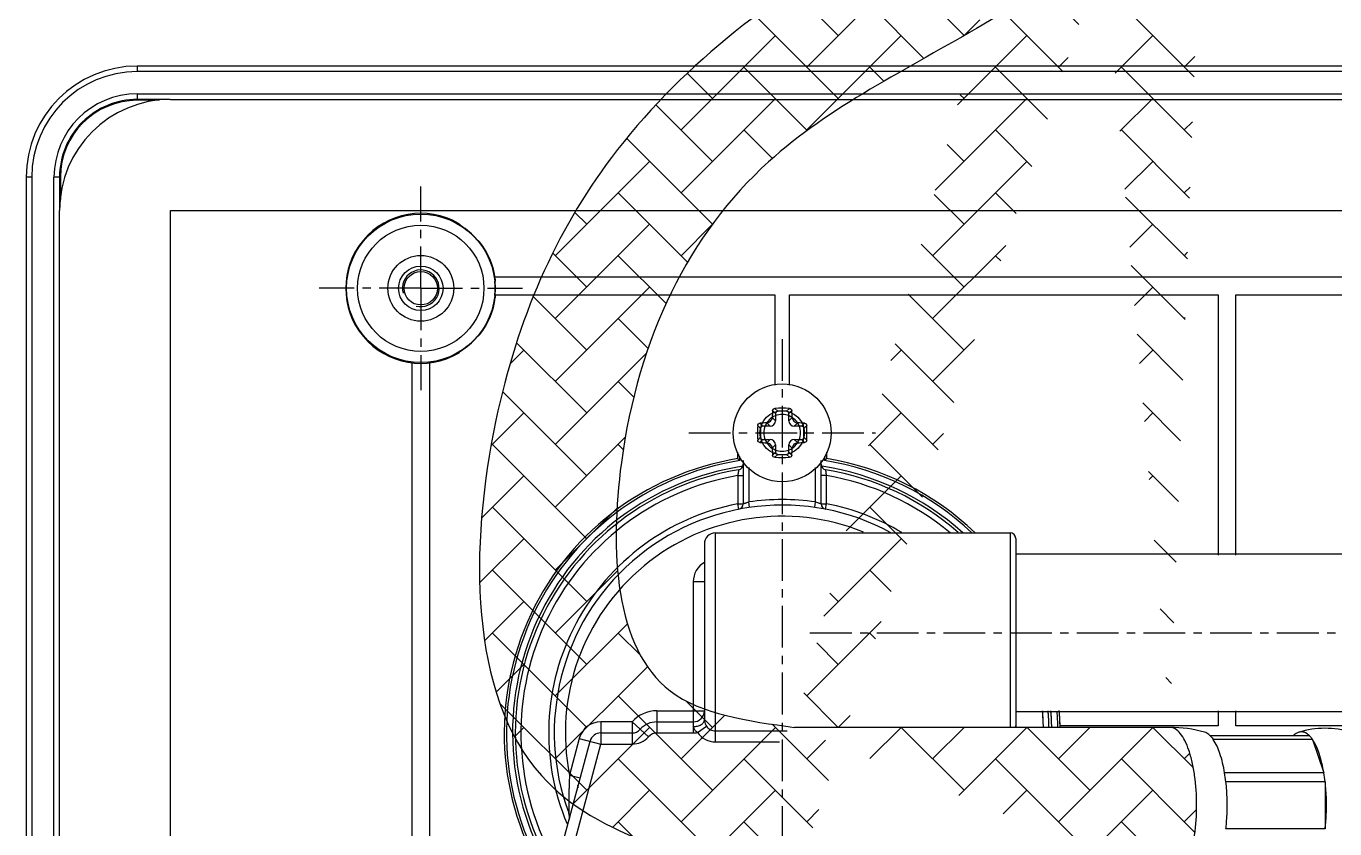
# Model space of a CAD drawing. Extents: x 0 to 1354, y -165 to 827.
# Drawn here: x 517.5 to 635.2, y 598.9 to 671.1 of the extents above; entities that cross this region are included whole.
import ezdxf

# ---------------------------------------------------------------- set-up
doc = ezdxf.new("R2010")
doc.units = 0
doc.header["$LTSCALE"] = 10
doc.header["$MEASUREMENT"] = 0
doc.linetypes.add('CENTER', pattern=[0.6, 0.375, -0.075, 0.075, -0.075])
doc.layers.get('0').update_dxf_attribs({"linetype": 'CONTINUOUS'})
doc.layers.add('DEF_LAYER_ASSEM_MEMBER', color=7, linetype='CONTINUOUS')
doc.layers.add('DEFAULT_1', color=7, linetype='CENTER')

msp = doc.modelspace()

# ---------------------------------------------------------------- hatches: boundary and pattern name
at = {"ltscale": 0.5}
h = msp.add_hatch(dxfattribs=at)
h.set_pattern_fill('AR-HBONE', color=6, style=0)
h.set_pattern_definition([(45, (-690.7697984919987, 163.9801192087079), (4.440892098500626e-16, 5.65685424949238), [12, -4]), (135, (-687.9413713669987, 166.8085463337079), (4.440892098500626e-16, 5.65685424949238), [12, -4])])
edge = h.paths.add_edge_path()
edge.add_spline(control_points=[(612.0327216816008, 707.11686969722), (611.2516390718721, 700.3238068084554), (609.786057715656, 687.5776693354497), (588.6698882221285, 676.9991704167602), (569.1065803047813, 661.8152794276614), (557.3569280044484, 634.9876347568097), (557.2544358985552, 600.7669679577477), (577.7039260070105, 596.0773056848357), (586.5846398686481, 594.0406999537113)], knot_values=[0, 0, 0, 0, 19.09882408326212, 35.8360052489197, 66.21648363557644, 92.02075100891574, 124.2480934299244, 148.9872534288673, 148.9872534288673, 148.9872534288673, 148.9872534288673], degree=3, periodic=0)
edge.add_spline(control_points=[(624.0203274172204, 707.11686969722), (623.8866806059086, 699.9627958862452), (623.599947552583, 684.6140613567526), (603.7785972870897, 670.6264948582627), (580.560298649743, 659.4916635496626), (569.3277291528716, 636.6808798919442), (570.6199171665398, 610.2430429792239), (582.3860600546467, 608.6198965450308), (586.5846398686481, 608.0406999537113)], knot_values=[0, 0, 0, 0, 20.36611547654217, 43.69455894722562, 66.66878405923043, 96.79537174985997, 117.8020883013671, 129.4568806311992, 129.4568806311992, 129.4568806311992, 129.4568806311992], degree=3, periodic=0)
edge.add_line((612.521014325192, 707.11686969722), (624.0203274172204, 707.11686969722))
edge.add_line((620.3454856878484, 608.0406999537113), (586.5846398686481, 608.0406999537113))
edge.add_line((620.3454856878484, 594.0406999537113), (586.5846398686481, 594.0406999537113))
edge.add_spline(control_points=[(620.3454856878484, 594.0406999537113), (620.5075092739726, 594.0406999537113), (620.8707898521213, 594.1599400319028), (621.3202215201547, 594.6005751211611), (621.7232438018342, 595.2622874831225), (622.0741047525032, 596.1350668084613), (622.3627834199215, 597.1897742981455), (622.6573761212894, 598.8374753183991), (622.7396266911483, 600.145713539095), (622.7396266911483, 601.0406999537113)], knot_values=[0, 0, 0, 0, 0.48607075837254, 1.086380762720982, 1.854341971468324, 2.79745060006316, 3.899201364229235, 5.129481162583157, 7.814440406431971, 7.814440406431971, 7.814440406431971, 7.814440406431971], degree=3, periodic=0)
edge.add_spline(control_points=[(622.7396266911483, 601.0406999537113), (622.7396266911483, 601.9356863683274), (622.6573761212892, 603.243924589023), (622.3627834199215, 604.8916256092771), (622.0741047525029, 605.9463330989611), (621.7232438018345, 606.8191124242999), (621.3202215201545, 607.4808247862612), (620.8707898521213, 607.9214598755194), (620.5075092739726, 608.0406999537113), (620.3454856878484, 608.0406999537113)], knot_values=[0, 0, 0, 0, 2.684959243848587, 3.915239042202509, 5.016989806368584, 5.96009843496363, 6.728059643710589, 7.328369648059181, 7.814440406431784, 7.814440406431784, 7.814440406431784, 7.814440406431784], degree=3, periodic=0)

# ---------------------------------------------------------------- linework, layer by layer
at = {"color": 7, "linetype": 'Continuous'}
for p, q in [((643.7652828297487, 648.5406999537113), (559.6407977911485, 648.5406999537113)), ((559.6885632790486, 646.9406999537111), (584.8152828297484, 646.9406999537111)), ((584.8152828297484, 646.9406999537111), (584.8152828297484, 638.8303827673112)), ((586.1152828297486, 638.8303827673112), (586.1152828297486, 646.9406999537111)), ((586.1152828297486, 646.9406999537111), (624.6652828297483, 646.9406999537111)), ((624.6652828297483, 646.9406999537111), (624.6652828297483, 623.5406999537113)), ((626.2652828297487, 623.5406999537113), (626.2652828297487, 646.9406999537111)), ((626.2652828297487, 646.9406999537111), (664.8152828297484, 646.9406999537111)), ((552.1652828297483, 640.9089029536167), (552.1652828297483, 574.2431248880112)), ((553.7652828297487, 574.2431248880112), (553.7652828297487, 640.9089029536167)), ((624.6652828297483, 609.5406999537113), (624.6652828297483, 608.1906999537111)), ((626.2652828297487, 608.1906999537111), (626.2652828297487, 609.5406999537113)), ((624.6652828297483, 608.1906999537111), (610.4568314012486, 608.1906999537111)), ((639.4010460408485, 608.1906999537111), (626.2652828297487, 608.1906999537111))]:
    msp.add_line(p, q, dxfattribs=at)
msp.add_circle((585.4652828297485, 634.5406999537113), 2, dxfattribs=at)
msp.add_arc((585.4652828297485, 607.5406999537113), 25, 1.148044824501653, 4.61043143449751, dxfattribs=at)
at = {"ltscale": 0.5}
for points in [[(612.0327216816008, 707.11686969722), (606.8597959123344, 688.731932374807), (593.321627936688, 678.8906295527604), (570.1028539360614, 659.2982330451878), (559.7211903569623, 635.6744891419621), (563.8124787437973, 603.707897849541), (586.5846398686481, 594.0406999537113)], [(624.0203274172204, 707.11686969722), (620.8594023023925, 686.9975453541338), (603.5971538104204, 671.3057942802006), (584.2461167424608, 658.9222413210728), (571.001089576655, 631.8634065113797), (575.4015139414569, 611.3227539977661), (586.5846398686481, 608.0406999537113)]]:
    msp.add_spline(points, degree=3, dxfattribs=at)
at = {"color": 7, "linetype": 'Continuous'}
for points, start_tangent, end_tangent in [([(587.1152828297481, 634.5406999537113), (586.9882927884482, 635.1754498247112), (586.6317828262481, 635.7076162609112), (586.1020791902483, 636.0628252873112), (585.4717336034482, 636.1906425295113), (584.8408731510481, 636.067944455111), (584.3059467815483, 635.7147278724112), (583.9436086744481, 635.1786417851113), (583.8152828297484, 634.5406999537113)], (-0.01782419332791405, 0.9998411364472903), (-0.01643008171979944, -0.9998650170971484)), ([(583.8152828297484, 634.5406999537113), (583.9422728710483, 633.9059500827111), (584.2987828332484, 633.3737836465111), (584.8284864691482, 633.0185746201112), (585.4588320559483, 632.8907573779111), (586.0896925083484, 633.0134554523111), (586.6246188778482, 633.3666720350111), (586.9869569850484, 633.9027581223113), (587.1152828297481, 634.5406999537113)], (0.01782419332791405, -0.9998411364472903), (0.01643008171979944, 0.9998650170971484))]:
    msp.add_spline(points, degree=3, dxfattribs=dict(at, start_tangent=start_tangent, end_tangent=end_tangent))
at = {"layer": 'DEF_LAYER_ASSEM_MEMBER', "color": 9, "linetype": 'Continuous'}
for p, q in [((527.4652828297485, 667.5318962387112), (527.4652828297485, 667.0318962572112)), ((837.4652828297485, 667.0318962572112), (527.4652828296485, 667.0318962572112)), ((527.4652828297485, 665.0315916011111), (527.4652828333483, 664.452967644911)), ((527.4652828130484, 665.0315915989113), (837.4652828465482, 665.0315915989113)), ((530.3620443096484, 664.5316677536111), (527.4652828333483, 664.5316677536111)), ((517.9740865262484, 657.5406999537113), (517.4740865447484, 657.5406999537113)), ((517.9740865262484, 657.5406999538111), (517.9740865262484, 557.5406999536112)), ((519.9743911844485, 557.5406999372112), (519.9743911844485, 657.5406999703112)), ((520.5530151385483, 657.5406999520112), (519.974391182348, 657.5406999537113)), ((520.4743150299482, 657.5406999520112), (520.4743150299482, 654.6439384741111)), ((584.8103023626481, 636.7426419714111), (585.0648983417482, 636.4880459923111)), ((586.1202632967484, 636.7426419714111), (585.8656673177484, 636.4880459923111)), ((584.8679367911482, 635.6304498688112), (584.564948128148, 635.9334385318111)), ((584.6039618672485, 636.5550593655112), (584.8679367911482, 636.2910844417111)), ((586.3266037921485, 636.5550593655112), (586.0626288683484, 636.2910844417111)), ((586.0626288683484, 635.6304498688112), (586.3656175313481, 635.9334385318111)), ((583.2633408120482, 635.1956804208112), (583.5179367911483, 634.9410844417112)), ((583.4509234178481, 635.4020209162113), (583.7148983417483, 635.1380459923112)), ((584.3755329146484, 635.1380459923112), (584.0725442516482, 635.4410346553111)), ((586.5550327448482, 635.1380459923112), (586.8580214078484, 635.4410346553111)), ((587.4796422415484, 635.4020209162113), (587.2156673177483, 635.1380459923112)), ((587.6672248473483, 635.1956804208112), (587.4126288683483, 634.9410844417112)), ((583.2633408120482, 633.8857194866112), (583.5179367911483, 634.1403154657112)), ((583.4509234178481, 633.6793789912113), (583.7148983417483, 633.9433539151112)), ((584.3755329146484, 633.9433539151112), (584.0725442516482, 633.6403652521112)), ((584.8679367911482, 633.4509500386112), (584.564948128148, 633.1479613756112)), ((586.0626288683484, 633.4509500386112), (586.3656175313481, 633.1479613756112)), ((586.5550327448482, 633.9433539151112), (586.8580214078484, 633.6403652521112)), ((587.4796422415484, 633.6793789912113), (587.2156673177483, 633.9433539151112)), ((587.6672248473483, 633.8857194866112), (587.4126288683483, 634.1403154657112)), ((584.6039618672485, 632.5263405419112), (584.8679367911482, 632.7903154657113)), ((584.8103023626481, 632.3387579360112), (585.0648983417482, 632.593353915111)), ((586.1202632967484, 632.3387579360112), (585.8656673177484, 632.593353915111)), ((586.3266037921485, 632.5263405419112), (586.0626288683484, 632.7903154657113)), ((582.4652828297485, 631.4224639210111), (582.4652828297485, 628.3253096445112)), ((588.4652828297485, 628.3253096445112), (588.4652828297485, 631.4224639210111)), ((581.4652828297485, 630.6977724183112), (581.4652828297485, 628.1562280818112)), ((581.4652828297485, 630.6977723075111), (581.9652828297485, 630.6977723077111)), ((589.4652828297485, 630.6977723075111), (588.9652828297485, 630.6977723075111)), ((589.4652828297485, 628.1562280818112), (589.4652828297485, 630.6977722933111)), ((581.5605209249484, 627.6653821740113), (581.4652828297485, 628.1562280818112)), ((581.4652828297485, 628.1562280818112), (581.9652828297485, 628.1562280818112)), ((582.5367114011483, 627.8304379852111), (582.4652828297485, 628.3253096445112)), ((588.3938542583483, 627.8304379852111), (588.4652828297485, 628.3253096445112)), ((588.9652828297485, 628.1562280818112), (589.4652828297485, 628.1562280818112)), ((589.3700447343481, 627.6653821740113), (589.4652828297485, 628.1562280818112)), ((579.4652828297485, 606.7427409826112), (579.4652828297485, 625.5406999537113)), ((605.9652828297485, 625.5406999537113), (605.9652828297485, 608.0406999537113)), ((577.4652828297485, 621.1550782314112), (577.4652828297485, 608.5406999537113)), ((577.4652828297485, 621.1550782314112), (578.4652828297485, 621.1550782314112)), ((569.150552840948, 608.5406999537113), (569.150552840948, 606.5406999537113)), ((571.9612656597483, 608.5406999537113), (569.150552840948, 608.5406999537113)), ((571.9612656597483, 608.5406999537113), (571.9612656998484, 606.5406999610111)), ((571.9612656597483, 608.5406999537113), (573.4519776447482, 607.2073666204112)), ((574.1973336372484, 609.5406999537113), (574.1973336372484, 607.5406999537113)), ((574.1973336372484, 609.5406999537113), (578.4652828297485, 609.5406999537113)), ((577.4652957136482, 608.5406999537113), (577.4652828297485, 608.1238577074112)), ((574.1973336372484, 607.5406999537113), (577.4652828297485, 607.5406999537113)), ((577.4652828297485, 608.1238577074112), (577.4652828753483, 607.5406999630113)), ((577.8523988629481, 607.5785222920113), (578.6588390140482, 608.1556384526111)), ((579.4652828297485, 607.7225368797112), (585.9125474724483, 607.7225368797112)), ((565.0582325750484, 591.2679528007111), (569.150552840948, 606.5406999537113)), ((567.2187011883484, 607.0583380439111), (566.3351350363482, 603.7608242728111)), ((567.2187011883484, 607.0583380439111), (569.150552840948, 606.5406999537113)), ((569.150552840948, 606.5406999537113), (571.9612656597483, 606.5406999537113)), ((579.4652828297485, 606.7427409826112), (585.2166307320481, 606.7427409826112)), ((566.3351352583481, 603.7608251014112), (567.3010610846486, 603.5020060563111))]:
    msp.add_line(p, q, dxfattribs=at)
at = {"layer": 'DEF_LAYER_ASSEM_MEMBER', "color": 7, "linetype": 'Continuous'}
for p, q in [((837.4652828297485, 667.5318962572112), (527.4652828297485, 667.5318962572112)), ((529.462497951848, 664.452967644911), (527.4652828333483, 664.452967644911)), ((530.4652828297485, 664.5406999537113), (834.4652828297485, 664.5406999537113)), ((517.4740865262484, 657.5406999537113), (517.4740865262484, 557.5406999537113)), ((520.5530151385483, 657.5406999520112), (520.5530151385483, 655.5434848320112)), ((520.4652828297485, 560.5406999537113), (520.4652828297485, 654.5406999537113)), ((530.4652828297485, 560.5406999537113), (530.4652828297485, 654.5406999537113)), ((530.4652828297485, 654.5406999537113), (834.4652828297485, 654.5406999537113)), ((584.8679367911482, 636.2910844417111), (584.8679367911482, 635.6304498688112)), ((585.8656673177484, 636.4880459923111), (585.0648983417482, 636.4880459923111)), ((586.0626288683484, 635.6304498688112), (586.0626288683484, 636.2910844417111)), ((583.5179367911483, 634.9410844417112), (583.5179367911483, 634.1403154657112)), ((584.3755329146484, 635.1380459923112), (583.7148983417483, 635.1380459923112)), ((587.2156673177483, 635.1380459923112), (586.5550327448482, 635.1380459923112)), ((587.4126288683483, 634.1403154657112), (587.4126288683483, 634.9410844417112)), ((583.7148983417483, 633.9433539151112), (584.3755329146484, 633.9433539151112)), ((584.8679367911482, 633.4509500386112), (584.8679367911482, 632.7903154657113)), ((586.0626288683484, 632.7903154657113), (586.0626288683484, 633.4509500386112)), ((586.5550327448482, 633.9433539151112), (587.2156673177483, 633.9433539151112)), ((581.4652828297485, 632.2186253122111), (581.4652828297485, 632.7881854467112)), ((581.6660160764482, 632.0472134479112), (581.6660160764482, 632.4247127288113)), ((581.9652828297485, 632.0494440898112), (581.9652828297485, 628.1562280818112)), ((585.0648983417482, 632.593353915111), (585.8656673177484, 632.593353915111)), ((588.9652828297485, 628.1562280818112), (588.9652828297485, 632.0494440898112)), ((589.2645495830484, 632.4247127289111), (589.2645495830484, 632.0472134479112)), ((589.4652828297485, 632.7881854467112), (589.4652828297485, 632.2186253122111)), ((579.4652828297485, 625.5406999537113), (605.9652828297485, 625.5406999537113)), ((606.4652828297485, 625.0403342760112), (606.4652828297485, 608.0406999537113)), ((578.4652828297485, 624.5401165821113), (578.4652828297485, 608.7073823966111)), ((644.4652828297485, 623.6406999537112), (606.4652828297485, 623.6406999537112)), ((574.1973336372484, 608.5406999537113), (577.4652828297485, 608.5406999537113)), ((644.4652828297485, 609.4406999537111), (606.4652828297485, 609.4406999537111)), ((569.150552840948, 607.5406999537113), (571.9612656597483, 607.5406999537113)), ((620.3454856878484, 608.0406999537113), (586.5846398686481, 608.0406999537113)), ((564.3511257939481, 592.4926976721113), (568.1846270146484, 606.7995189988112)), ((632.8850646993483, 607.2906999537113), (623.9579848019484, 607.2906999537113)), ((633.1583740564483, 606.9597006116112), (624.231294159048, 606.9597006116112)), ((633.1583740564483, 606.9597006116112), (634.1841494300484, 603.9605340607113)), ((634.1841494300484, 603.9605340607113), (625.2570695326481, 603.9605340607113)), ((634.2973578725482, 603.1614309597112), (625.3702779750483, 603.1614309597112)), ((634.2973578725482, 603.1614309597112), (634.2973578725482, 598.9199689477111)), ((566.2655064881483, 600.3560922099111), (566.3164888020483, 600.1628864621111)), ((566.3033787232484, 600.229928582411), (566.3178232602486, 600.1539483096112)), ((566.3178232602486, 600.1539483096112), (566.3267045202483, 600.0719308012112)), ((566.3287270256483, 599.9858438102112), (566.3260418413483, 599.9296496686111)), ((566.3267045202483, 600.0719308012112), (566.3287270256483, 599.9858438102112)), ((634.2973578725482, 598.9199689477111), (625.3702779750483, 598.9199689477111))]:
    msp.add_line(p, q, dxfattribs=at)
for points in [[(566.2675955795485, 600.3498625657112), (566.2723618586483, 600.3367397086113), (566.2861290192482, 600.2947136660111), (566.3033787232484, 600.229928582411)], [(566.3164874097483, 600.1628861959111), (566.3197470497485, 600.1408072618112), (566.3275459394481, 600.0578192947112), (566.328458454248, 599.9762972147112), (566.3233133915483, 599.9003919595111), (566.3140414617483, 599.8342213777112), (566.3030177737483, 599.7799890937113), (566.2963393154482, 599.7530892417112)]]:
    msp.add_lwpolyline(points, dxfattribs=at)
at = {"layer": 'DEF_LAYER_ASSEM_MEMBER', "color": 9, "linetype": 'Continuous'}
for radius in [6.6798751074, 5.6800274122]:
    msp.add_circle((552.9652828297485, 647.5406999537113), radius, dxfattribs=at)
at = {"layer": 'DEF_LAYER_ASSEM_MEMBER', "color": 7, "linetype": 'Continuous'}
for centre, radius in [((552.9652828297485, 647.5406999537113), 2.9563623377), ((552.9652828297485, 647.5406999537113), 2), ((552.9652828297485, 647.5406999537113), 1.5), ((585.4652828297485, 634.5406999537113), 4.4)]:
    msp.add_circle(centre, radius, dxfattribs=at)
for centre, radius, start, end in [((527.4652828297485, 657.5406999537113), 9.9911963035, 90, 180), ((530.4652828297485, 654.5406999537113), 10, 90, 180), ((527.4652828297485, 657.5406999537113), 6.9122676912, 89.99999999980459, 179.9999999983064), ((552.9652828297485, 647.5406999537113), 6.75, 59.79278375289758, 300.2072162471024), ((552.9652828297485, 647.5406999537113), 6.6889072728, 40.56652015700585, 57.6378876359944), ((552.9652828297485, 647.5406999537113), 6.75, 7.092449227504311, 38.1170512746986), ((552.9652828297485, 647.5406999537113), 6.6889072728, 354.4234357553996, 5.576564244600294), ((552.9652828297485, 647.5406999537113), 6.75, 321.8829487253014, 352.9075507724957), ((552.9652828297485, 647.5406999537113), 6.6889072728, 302.3621123640056, 319.4334798429937), ((585.4652828297485, 609.2034019168111), 27.5470278287, 88.63756070110416, 91.36243929889582), ((608.9812149900481, 634.7130762806112), 24.4467456218, 175.6788534114987, 177.1386506776969), ((562.5041261214483, 634.7478947159111), 23.8909247717, 2.844367325902805, 4.338128584901512), ((610.7996770791483, 634.5421643687112), 27.5440900783, 178.6404624204027, 180.0030461997024), ((610.7996770791483, 634.5392355387112), 27.5440900783, 179.9969538002975, 181.3595375795973), ((585.2580882808484, 611.5795398472112), 23.8909281763, 92.84436743229922, 94.33812847839576), ((585.6376589736483, 611.0247648786112), 24.4467485421, 85.67885349870552, 87.13865059060383), ((560.1308885803483, 634.5421643687112), 27.5440900783, 359.9969538002975, 1.359537579597309), ((560.1308885803483, 634.5392355387112), 27.5440900783, 358.6404624204027, 0.00304619970249279), ((585.2929066857482, 658.0566350290112), 24.4467485422, 265.6788534987056, 267.1386505906034), ((585.6724773785481, 657.5018600613112), 23.8909281773, 272.8443674322992, 274.3381284783957), ((585.4652828297485, 607.5406999537113), 25, 99.20689622129828, 213.6175523710949), ((585.4652828297485, 607.5406999537113), 24.7992667533, 98.81246167610082, 213.1641177775958), ((531.766897881248, 573.8156895823113), 76.6865853221, 49.40642964889951, 49.6036467754045), ((608.4264395380483, 634.3335051915112), 23.8909247717, 182.8443673259028, 184.3381285849015), ((585.4652828297485, 659.8779979906112), 27.5470278287, 268.6375607011042, 271.3624392988958), ((561.9493506694484, 634.3683236268112), 24.4467456218, 355.6788534114987, 357.1386506776969), ((639.1636677782485, 573.8156895823113), 76.6865853221, 130.3963532245955, 130.593570351101), ((585.4652828297485, 607.5406999537113), 24.7992667533, 46.55704173990442, 81.1875383238073), ((585.4652828297485, 607.5406999537113), 25, 46.06344036249504, 80.79310377870173), ((585.4652828297485, 607.5406999537113), 24.25, 98.4209300923956, 212.074889867897), ((585.4652828297485, 607.5406999537113), 24, 99.39647737679664, 211.480260997103), ((581.4652828297485, 631.7119636057112), 0.4999998621, 279.3964825877014, 3.191619958422688e-05), ((589.4652828297485, 631.7119638842112), 0.5, 180.0000000001042, 260.6035226232034), ((585.4652828297485, 607.5406999537113), 24.25, 47.98321473310618, 81.57906996760478), ((585.4652828297485, 607.5406999537113), 24, 48.72365854740646, 80.60352262320336), ((585.4652828297485, 607.5406999537113), 20.5, 61.52229105979436, 200.5159837644962), ((581.4652833559485, 628.1562282568111), 0.4999997369, 280.9805124134984, 359.9999799396023), ((589.4652828297485, 628.1562280818112), 0.5, 180, 259.019424572404), ((579.4652828297485, 624.5406999537113), 1, 90, 180), ((605.9652828297485, 625.0406999537113), 0.5, 0, 90), ((574.1973336372484, 606.5406999537113), 2, 90, 138.1896851042068), ((577.4652828297485, 609.5406999537113), 1, 270, 0), ((585.4652828297485, 607.5406999537113), 24, 1.19983803809573, 4.799346547698028), ((585.4652828297485, 607.5406999537113), 24, 1.19983803809573, 4.559379476599444), ((585.4652828297485, 607.5406999537113), 24.25, 1.184874746698685, 4.731767909298205), ((585.4652828297485, 607.5406999537113), 24.25, 1.184874746705194, 4.49549108269352), ((585.4652828297485, 607.5406999537113), 24.7992667533, 1.178649199797273, 4.455658086098908), ((585.4652828297485, 607.5406999537113), 25, 1.168967610194305, 4.419335381602384), ((569.150552840948, 606.5406999537113), 1, 90, 165.0000000000056), ((571.9612656597483, 608.5406999537113), 1, 270, 318.1896851042068), ((620.3394338474482, 596.5920655535112), 11.4486359998, 74.23330445410578, 89.96971299179981), ((634.2740403735484, 600.0933611091111), 7.8703123769, 72.5881033470985, 107.4118966529015), ((609.9970943714484, 601.3910921752113), 15.474781857, 6.569107667100927, 9.557689693298476), ((618.9241742689483, 601.3910921752113), 15.474781857, 6.569107667100927, 9.557689693298476), ((585.4652828297485, 607.5406999537113), 19, 194.3329870823054, 194.998700696194), ((565.3289320324484, 600.0056235394113), 1, 345.0000020708036, 20.51636610559322)]:
    msp.add_arc(centre, radius, start, end, dxfattribs=at)
at = {"layer": 'DEF_LAYER_ASSEM_MEMBER', "color": 9, "linetype": 'Continuous'}
for centre, radius, start, end in [((527.4652828297485, 657.5406999537113), 9.4911963035, 90.0000000001954, 179.9999999994007), ((527.4652828297485, 657.5406999537113), 7.4908916474, 90.000000127201, 179.9999998729944), ((527.4652828297485, 657.5406999537113), 6.9909677998, 90, 180.0000000142), ((585.4652828297485, 607.5406999537113), 23.5, 99.80018989909853, 210.3764678681965), ((585.4652828297485, 607.5406999537113), 23.5, 50.0062488206983, 80.19981004899829), ((585.4652828297485, 607.5406999537113), 21, 81.78678929830278, 98.21321070169724), ((585.4652828297485, 607.5406999537113), 21, 100.980575427596, 202.9413513851997), ((585.4652828297485, 607.5406999537113), 21, 59.15671420959333, 79.01942457240405), ((585.4652828297485, 607.5406999537113), 19.5, 67.94996107790111, 191.1769544337019), ((579.4655898952483, 621.1548837016112), 2.000307075, 120.0112612620026, 179.994427987703), ((569.150552840948, 606.5406999537113), 2, 90, 165.0000000000056), ((574.1973336372484, 606.5406999537113), 3, 90, 138.1896851042068), ((585.4652828297485, 607.5406999537113), 23.5, 1.221126121196304, 4.900905837095437), ((585.4652828297485, 607.5406999537113), 23.5, 1.221126121196304, 4.655218579706069), ((574.1973336372484, 606.5406999537113), 1, 90, 138.1896851042068), ((577.4652828297485, 609.5406999537113), 2, 270, 281.1605034110999), ((571.9612656597483, 608.5406999537113), 2, 270, 318.1896851042068)]:
    msp.add_arc(centre, radius, start, end, dxfattribs=at)
at = {"layer": 'DEF_LAYER_ASSEM_MEMBER', "color": 2, "linetype": 'Continuous'}
msp.add_arc((552.9652828297485, 647.5406999537113), 1.65, 255.0000000000055, 194.9999999999944, dxfattribs=at)
at = {"layer": 'DEF_LAYER_ASSEM_MEMBER', "color": 7, "linetype": 'Continuous'}
for centre, major_axis, ratio, start_param, end_param in [((552.9652828297485, 649.3415336050111), (0, 5.4068943835), 0.942904759, -0.7785968079000001, -0.7290248196), ((552.9652828297485, 644.4921502369111), (0, 9.1530865883), 0.942904759, -0.6628005562, -0.6295169525), ((552.9652828297485, 650.5892496705112), (0, 9.1530865883), 0.942904759, -2.5120757011, -2.4787920974), ((552.9652828297485, 645.7398663024112), (0, 5.4068943835), 0.942904759, -2.412567834, -2.3629958457), ((584.3602234852483, 635.6457592982113), (-0.3643800228, 0.3643800228), 0.9702875252000001, -3.9119116865, -2.3712736207), ((585.0710221135482, 636.2849606699112), (0.1457520091, -0.1457520091), 0.9702875252000001, 2.3712736207, 3.9119116865), ((585.8595435459483, 636.2849606699112), (-0.1457520091, -0.1457520091), 0.9702875252000001, 2.3712736207, 3.9119116865), ((586.5703421742483, 635.6457592982113), (0.3643800228, 0.3643800228), 0.9702875252000001, -3.9119116865, -2.3712736207), ((583.7210221135483, 634.9349606699111), (0.1457520091, -0.1457520091), 0.9702875252000001, 2.3712736207, 3.9119116865), ((587.2095435459482, 634.9349606699111), (-0.1457520091, -0.1457520091), 0.9702875252000001, 2.3712736207, 3.9119116865), ((583.7210221135483, 634.1464392375112), (0.1457520091, 0.1457520091), 0.9702875252000001, 2.3712736207, 3.9119116865), ((584.3602234852483, 633.4356406092111), (0.3643800228, 0.3643800228), 0.9702875252000001, -0.7703190329, 0.7703190329), ((586.5703421742483, 633.4356406092111), (-0.3643800228, 0.3643800228), 0.9702875252000001, -0.7703190329, 0.7703190329), ((587.2095435459482, 634.1464392375112), (-0.1457520091, 0.1457520091), 0.9702875252000001, 2.3712736207, 3.9119116865), ((585.0710221135482, 632.7964392375111), (0.1457520091, 0.1457520091), 0.9702875252000001, 2.3712736207, 3.9119116865), ((585.8595435459483, 632.7964392375111), (-0.1457520091, 0.1457520091), 0.9702875252000001, 2.3712736207, 3.9119116865)]:
    msp.add_ellipse(centre, major_axis=major_axis, ratio=ratio, start_param=start_param, end_param=end_param, dxfattribs=at)
for points, start_tangent, end_tangent in [([(559.6430831765483, 648.3741271812112), (559.6430831765483, 648.1906999537111)], (-0.2066490035852509, -0.9784151416025936), (-0.2306195735982325, -0.9730439929794386)), ([(559.6430831765483, 646.8906999537112), (559.6430831765483, 646.7072727262112)], (0.2306195735982325, -0.9730439929794386), (0.2066490035852509, -0.9784151416025936)), ([(584.6039618672485, 636.5550593655112), (584.6686849141483, 636.6850747793112), (584.8103023626481, 636.7426419714111)], (0.07580519118911462, 0.9971226469140002), (0.9997172117203812, 0.0237801722034704)), ([(586.1202632967484, 636.7426419714111), (586.2618909125486, 636.6850643836112), (586.3266037921485, 636.5550593655112)], (0.9997172117222392, -0.02378017212536617), (0.07580519111981525, -0.9971226469192686)), ([(584.0725442516482, 635.4410346553111), (584.4119270262481, 635.5942156585111), (584.564948128148, 635.9334385318111)], (0.9987465462278965, 0.05005333553169387), (0.05005333553169387, 0.9987465462278965)), ([(586.3656175313481, 635.9334385318111), (586.5187985345483, 635.5940557572112), (586.8580214078484, 635.4410346553111)], (0.05005333553169387, -0.9987465462278965), (0.9987465462278965, -0.05005333553169387)), ([(583.2633408120482, 635.1956804208112), (583.3209183998483, 635.3373080365111), (583.4509234178481, 635.4020209162113)], (0.02378017212536617, 0.9997172117222392), (0.9971226469192686, 0.07580519111981525)), ([(587.4796422415484, 635.4020209162113), (587.6096576552482, 635.3372978693112), (587.6672248473483, 635.1956804208112)], (0.9971226469140002, -0.07580519118911462), (0.0237801722034704, -0.9997172117203812)), ([(583.4509234178481, 633.6793789912113), (583.3209080041484, 633.7441020381111), (583.2633408120482, 633.8857194866112)], (-0.9971226469140002, 0.07580519118911462), (-0.0237801722034704, 0.9997172117203812)), ([(584.564948128148, 633.1479613756112), (584.4117671249483, 633.4873441502111), (584.0725442516482, 633.6403652521112)], (-0.05005333553169387, 0.9987465462278965), (-0.9987465462278965, 0.05005333553169387)), ([(586.8580214078484, 633.6403652521112), (586.5186386331484, 633.4871842489113), (586.3656175313481, 633.1479613756112)], (-0.9987465462278965, -0.05005333553169387), (-0.05005333553169387, -0.9987465462278965)), ([(587.6672248473483, 633.8857194866112), (587.6096472595482, 633.7440918709112), (587.4796422415484, 633.6793789912113)], (-0.02378017212536617, -0.9997172117222392), (-0.9971226469192686, -0.07580519111981525)), ([(584.8103023626481, 632.3387579360112), (584.6686747469485, 632.3963355238111), (584.6039618672485, 632.5263405419112)], (-0.9997172117222392, 0.02378017212536617), (-0.07580519111981525, 0.9971226469192686)), ([(586.3266037921485, 632.5263405419112), (586.2618807453482, 632.3963251281111), (586.1202632967484, 632.3387579360112)], (-0.07580519118911462, -0.9971226469140002), (-0.9997172117203812, -0.0237801722034704)), ([(623.9579848019484, 607.2906999537113), (623.8336996391481, 607.4024182014111), (623.4502672896483, 607.6099553171111)], (-0.7099066166739146, 0.704295815408977), (-0.9621784607911287, 0.2724199140841481)), ([(631.9189366797482, 607.6030392797111), (631.7957641576481, 607.5543430114112), (631.434399254048, 607.2906999537113)], (-0.9541775552164882, -0.299241028472176), (-0.7099066166445016, -0.7042958154386243)), ([(632.8850646993483, 607.2906999537113), (632.4077878724484, 607.6007275361112), (631.9189366797482, 607.6030392797111)], (-0.7099066166916086, 0.704295815391142), (-0.9541775552281966, -0.2992410284348426)), ([(623.9579848019484, 607.2906999537113), (624.0276629620485, 607.2178268368111), (624.231294159048, 606.9597006116112)], (0.709906616566709, -0.7042958155170367), (0.5697794580961658, -0.8217976448808063)), ([(625.2570695326481, 603.9605340607113), (624.8288275107484, 605.7076047154112), (624.231294159048, 606.9597006116112)], (-0.1663667576560905, 0.9860639441471328), (-0.5697794581543743, 0.8217976448404486)), ([(632.8850646993483, 607.2906999537113), (632.9547428595483, 607.2178268368111), (633.1583740564483, 606.9597006116112)], (0.709906616566709, -0.7042958155170367), (0.5697794580961658, -0.8217976448808063)), ([(634.1841494300484, 603.9605340607113), (633.7559074082483, 605.7076047154112), (633.1583740564483, 606.9597006116112)], (-0.1663667576560905, 0.9860639441471328), (-0.5697794581543743, 0.8217976448404486)), ([(625.4899850252482, 601.0406999537113), (625.482440358448, 601.579632813311), (625.3702779750483, 603.1614309597112)], (0, 1), (-0.1152795194114429, 0.9933330923734832)), ([(634.417064922648, 601.0406999537113), (634.4095202558483, 601.579632813311), (634.2973578725482, 603.1614309597112)], (0, 1), (-0.1152795194114429, 0.9933330923734832)), ([(625.3702779750483, 598.9199689477111), (625.4223615311485, 599.4374101318112), (625.4899850252482, 601.0406999537113)], (0.1152795194407615, 0.9933330923700806), (0, 1)), ([(634.2973578725482, 598.9199689477111), (634.3494414286483, 599.4374101318112), (634.417064922648, 601.0406999537113)], (0.1152795194407615, 0.9933330923700806), (0, 1))]:
    msp.add_spline(points, degree=3, dxfattribs=dict(at, start_tangent=start_tangent, end_tangent=end_tangent))
at = {"layer": 'DEF_LAYER_ASSEM_MEMBER', "color": 9, "linetype": 'Continuous'}
for points, start_tangent, end_tangent in [([(581.5469154827483, 631.2186727836113), (581.5453294389481, 631.2081544570112), (581.5406455174484, 631.1771842053113), (581.5330742757483, 631.127422286911), (581.5229367615484, 631.0613669182112), (581.4966038795483, 630.8927857526112), (581.4652828297485, 630.6977723075111)], (0.4956009382797222, 0.8685503497070618), (-0.1609378031315506, -0.9869645502869849)), ([(589.4652828297485, 630.6977723075111), (589.4340075656482, 630.8925058174111), (589.4076745828484, 631.0610634053112), (589.3975260742482, 631.1271886942111), (589.3899405365482, 631.1770500575112), (589.3852449963483, 631.2081120498112), (589.3836501766482, 631.2186727836113)], (-0.1608094862924207, 0.9869854655051249), (-0.4923400216407218, 0.8704029544359404)), ([(581.9652828297485, 628.1562280818112), (581.9753784287482, 628.160135781311), (582.0050428914483, 628.1714984690111), (582.0525721102485, 628.1893356739113), (582.1155505239485, 628.2122732605112), (582.1912330493483, 628.2387907044113), (582.2767232567485, 628.2673728344112), (582.4652828297485, 628.3253096445112)], (0.5677994854214953, 0.823166899453012), (0.9607385995049986, 0.2774551196521236)), ([(588.4652828297485, 628.3253096445112), (588.6535385839484, 628.2674731864113), (588.7389968935486, 628.2389050734112), (588.814696703148, 628.2123859134113), (588.8777485779483, 628.1894243729112), (588.925379904048, 628.1715507229112), (588.9551410976483, 628.1601533548112), (588.9652828297485, 628.1562280818112)], (0.9607762037842241, -0.2773248749066251), (0.5828352085246051, -0.8125903763299688)), ([(577.4652828295484, 608.1240195908113), (577.8479663516482, 608.1684291926113), (578.172384037548, 608.2948927445111), (578.3891451054483, 608.4841457467112), (578.4652533292483, 608.7073666056112)], (0.9999999999939022, -3.49225357179029e-06), (-4.651461557845104e-05, 0.9999999989181952)), ([(578.4652828297485, 608.7073666204112), (578.4748755784485, 608.5924757211112), (578.6588408464481, 608.1556397635113)], (0.000467196960788498, -0.9999998908634942), (0.5665330610334204, -0.8240390104576983)), ([(577.4652828297485, 608.1240332870111), (577.5041127269483, 607.9726182848112), (577.5945378897482, 607.827048714711), (577.8523988631482, 607.5785222918112)], (-0.000974102659303049, -0.9999995255618922), (0.802885166825667, -0.5961337172911135)), ([(577.8523990485482, 607.5785221037113), (578.5577044885486, 606.9650832866112), (579.4652828297485, 606.7427409826112)], (0.581846238286456, -0.8132988103962164), (0.9999999996525076, 2.636256275048305e-05)), ([(578.6588408464481, 608.1556397635113), (579.0073906572484, 607.8396102679112), (579.4652828297485, 607.7225368797112)], (0.5664258878545209, -0.8241126825672677), (0.9999999997310722, 2.319171452855506e-05)), ([(606.4652828297485, 608.2124348283112), (606.4331550936486, 608.0396923135113)], (0, -1), (-0.3580836185865379, -0.9336895212542397)), ([(622.7396266911483, 601.0406999537113), (622.5573800363481, 603.7194668898112), (622.3361392686484, 604.9296903836112), (622.0383990264481, 605.9904474220111), (621.6755987521483, 606.8609816524113), (621.2616779392483, 607.5078463823111), (620.812574637348, 607.9061908633112), (620.3454856878484, 608.0406999537113)], (0, 1), (-1, 0)), ([(566.3351352583481, 603.7608251014112), (566.2996379421484, 602.8258629646111), (566.2871470556483, 602.3597046451112), (566.2778188951484, 601.8962358724111), (566.2713723701481, 601.4385506705112), (566.2674863309485, 600.9940891696112), (566.2663855090482, 600.7826696356112), (566.2657362821483, 600.5871985125111), (566.2655868241482, 600.5005112934111), (566.2655401368484, 600.4269383518113), (566.265508402048, 600.3755638656112), (566.2655064881483, 600.3560922099111)], (-0.04591856647339607, -0.9989451863105544), (0.2140718258685585, -0.9768179223219144)), ([(620.3454856878484, 594.0406999537113), (620.812574637348, 594.1752090441112), (621.2616779392483, 594.573553525111), (621.6755987521483, 595.2204182550113), (622.0383990264481, 596.0909524854112), (622.3361392686484, 597.1517095238112), (622.5573800363481, 598.3619330176111), (622.7396266911483, 601.0406999537113)], (1, 0), (0, 1))]:
    msp.add_spline(points, degree=3, dxfattribs=dict(at, start_tangent=start_tangent, end_tangent=end_tangent))
at = {"layer": 'DEFAULT_1', "color": 1, "linetype": 'CENTER'}
for p, q in [((552.9652828297485, 647.5406999537113), (552.9652828297485, 656.6901807464112)), ((552.9652828297485, 647.5406999537113), (543.8158020369483, 647.5406999537113)), ((552.9652828297485, 647.5406999537113), (552.9652828297485, 638.3912191610111)), ((552.9652828297485, 647.5406999537113), (562.1147636224482, 647.5406999537113)), ((585.4652828297485, 642.9684467145112), (585.4652828297485, 579.2906999537113)), ((577.0652828297484, 634.5406999537113), (593.8652828297481, 634.5406999537113)), ((587.9652828297485, 616.5406999537113), (662.9652828297485, 616.5406999537113))]:
    msp.add_line(p, q, dxfattribs=at)

doc.saveas('drawing.dxf')
